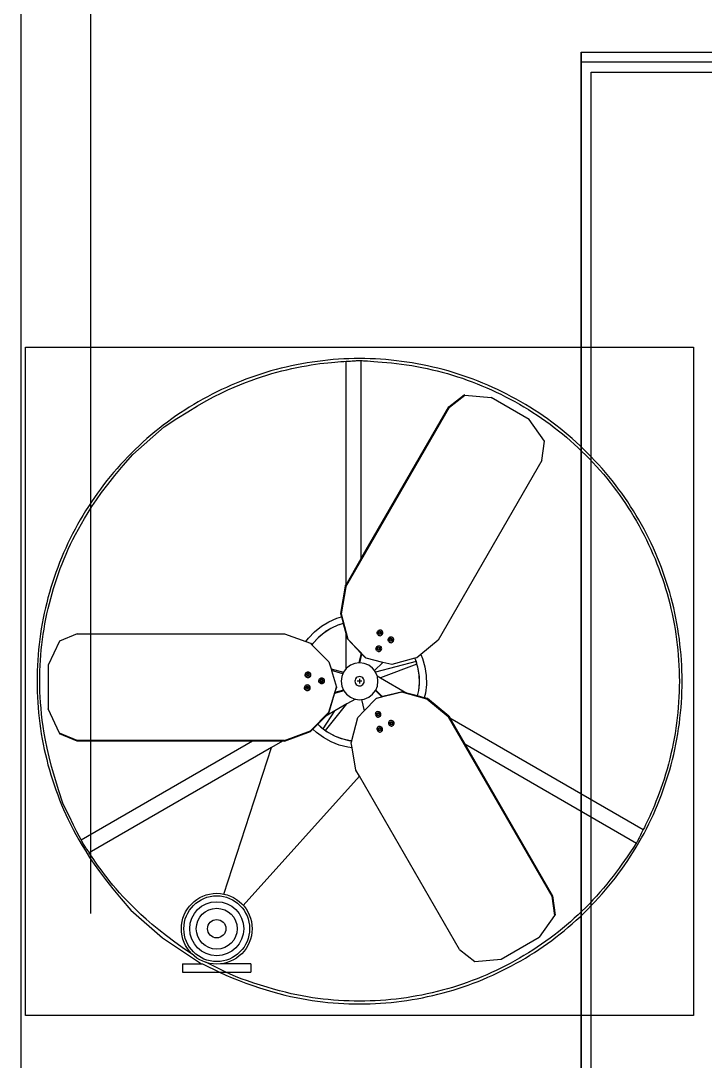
# Model space of a CAD drawing. Header units: inches. Extents: x -1841 to -80, y -100 to 1021.
# Drawn here: x -1023.92 to -1018.26, y 221.09 to 229.68 of the extents above; entities that cross this region are included whole.
import ezdxf

# ---------------------------------------------------------------- set-up
doc = ezdxf.new("R2010")
doc.units = ezdxf.units.IN
doc.header["$MEASUREMENT"] = 0
doc.layers.add('Edges', color=7, linetype='Continuous')
doc.layers.add('PDF_Geometry', color=7, linetype='Continuous', true_color=0x777777)

# ---------------------------------------------------------------- blocks, each defined once
blk = doc.blocks.new('industrial exhaust fan fr')
at = {"layer": 'Edges'}
for p, q in [((-25, 38), (25, 38)), ((-25, -12), (-25, 38)), ((25, 38), (25, -12)), ((-1, 20.224), (-1, 36.934)), ((0.125, 22.172), (0.125, 36.992)), ((6.688, 33.54), (7.833, 34.418)), ((6.734, 33.513), (7.879, 34.391)), ((7.879, 34.391), (7.833, 34.418)), ((7.879, 34.391), (9.854, 34.219)), ((-1.025, 20.075), (6.734, 33.513)), ((0.125, 22.172), (6.688, 33.54)), ((6.734, 33.513), (6.688, 33.54)), ((12.698, 32.577), (9.854, 34.219)), ((-16.971, 29.971), (-14.61, 32.04)), ((13.835, 30.953), (12.698, 32.577)), ((13.647, 29.522), (13.835, 30.953)), ((13.647, 29.522), (5.888, 16.084)), ((-1, 20.224), (0.125, 22.172)), ((-1.07, 20.102), (-1.417, 18.061)), ((-1.025, 20.075), (-1.372, 18.035)), ((-1.07, 20.102), (-1, 20.224)), ((-1.025, 20.075), (-1.07, 20.102)), ((-1.372, 18.035), (-1.417, 18.061)), ((-1.417, 18.061), (-1.352, 17.814)), ((-1.372, 18.035), (-0.869, 16.145)), ((-2.86, 17.115), (-2.299, 17.453)), ((-2.299, 17.453), (-1.698, 17.715)), ((-1.619, 17.185), (-2.152, 16.938)), ((-1.619, 17.185), (-2.061, 16.992)), ((-1.698, 17.715), (-1.352, 17.814)), ((-1.218, 17.311), (-1.619, 17.185)), ((-1.522, 17.227), (-1.619, 17.185)), ((-1.219, 17.315), (-1.522, 17.227)), ((-1.352, 17.814), (-1.219, 17.315)), ((-1.219, 17.315), (-1.218, 17.311)), ((-1.218, 17.311), (-1, 16.494)), ((-21.132, 16.557), (-22.465, 16.005)), ((-21.132, 16.557), (-5.615, 16.557)), ((-5.615, 16.557), (-4.025, 15.967)), ((-3.828, 16.234), (-3.373, 16.706)), ((-3.373, 16.706), (-2.86, 17.115)), ((-2.647, 16.623), (-3.098, 16.247)), ((-2.647, 16.623), (-3.024, 16.323)), ((-2.152, 16.938), (-2.647, 16.623)), ((-2.565, 16.689), (-2.647, 16.623)), ((-2.152, 16.938), (-2.565, 16.689)), ((-2.061, 16.992), (-2.152, 16.938)), ((-1, 13.942), (-1, 16.494)), ((-1, 16.494), (-0.914, 16.172)), ((1.317, 16.627), (1.327, 16.68)), ((1.321, 16.574), (1.317, 16.627)), ((1.337, 16.526), (1.321, 16.574)), ((1.327, 16.68), (1.349, 16.73)), ((1.364, 16.486), (1.337, 16.526)), ((1.349, 16.73), (1.382, 16.775)), ((1.373, 16.654), (1.363, 16.6)), ((1.363, 16.6), (1.366, 16.548)), ((1.364, 16.486), (1.402, 16.456)), ((1.366, 16.548), (1.383, 16.5)), ((1.395, 16.704), (1.373, 16.654)), ((1.382, 16.775), (1.423, 16.81)), ((1.383, 16.5), (1.41, 16.46)), ((1.427, 16.748), (1.395, 16.704)), ((1.402, 16.456), (1.448, 16.43)), ((1.41, 16.46), (1.448, 16.43)), ((1.423, 16.81), (1.47, 16.833)), ((1.469, 16.783), (1.427, 16.748)), ((1.448, 16.43), (1.492, 16.412)), ((1.458, 16.607), (1.463, 16.633)), ((1.46, 16.58), (1.458, 16.607)), ((1.468, 16.556), (1.46, 16.58)), ((1.463, 16.633), (1.474, 16.658)), ((1.48, 16.539), (1.468, 16.556)), ((1.516, 16.807), (1.469, 16.783)), ((1.47, 16.833), (1.52, 16.843)), ((1.474, 16.658), (1.49, 16.68)), ((1.48, 16.539), (1.501, 16.537)), ((1.482, 16.536), (1.48, 16.539)), ((1.5, 16.521), (1.482, 16.536)), ((1.49, 16.68), (1.511, 16.698)), ((1.492, 16.412), (1.541, 16.409)), ((1.523, 16.513), (1.5, 16.521)), ((1.501, 16.537), (1.526, 16.542)), ((1.511, 16.698), (1.534, 16.71)), ((1.565, 16.817), (1.516, 16.807)), ((1.52, 16.843), (1.568, 16.839)), ((1.547, 16.511), (1.523, 16.513)), ((1.526, 16.542), (1.55, 16.554)), ((1.534, 16.71), (1.559, 16.715)), ((1.541, 16.409), (1.59, 16.419)), ((1.572, 16.516), (1.547, 16.511)), ((1.55, 16.554), (1.57, 16.571)), ((1.559, 16.715), (1.581, 16.713)), ((1.614, 16.813), (1.565, 16.817)), ((1.568, 16.839), (1.613, 16.822)), ((1.57, 16.571), (1.587, 16.593)), ((1.595, 16.527), (1.572, 16.516)), ((1.593, 16.695), (1.581, 16.713)), ((1.581, 16.713), (1.584, 16.713)), ((1.584, 16.713), (1.606, 16.704)), ((1.587, 16.593), (1.598, 16.619)), ((1.59, 16.419), (1.637, 16.442)), ((1.601, 16.671), (1.593, 16.695)), ((1.616, 16.545), (1.595, 16.527)), ((1.598, 16.619), (1.602, 16.645)), ((1.602, 16.645), (1.601, 16.671)), ((1.606, 16.704), (1.625, 16.689)), ((1.613, 16.822), (1.659, 16.796)), ((1.659, 16.796), (1.614, 16.813)), ((1.632, 16.567), (1.616, 16.545)), ((1.625, 16.689), (1.638, 16.669)), ((1.643, 16.592), (1.632, 16.567)), ((1.637, 16.442), (1.679, 16.477)), ((1.638, 16.669), (1.646, 16.645)), ((1.648, 16.619), (1.643, 16.592)), ((1.646, 16.645), (1.648, 16.619)), ((1.696, 16.766), (1.659, 16.796)), ((1.679, 16.477), (1.711, 16.521)), ((1.724, 16.725), (1.696, 16.766)), ((1.711, 16.521), (1.733, 16.572)), ((1.74, 16.677), (1.724, 16.725)), ((1.733, 16.572), (1.743, 16.625)), ((1.743, 16.625), (1.74, 16.677)), ((-22.465, 16.005), (-23.303, 14.209)), ((-4.025, 15.967), (-3.828, 16.234)), ((-4.025, 15.967), (-3.674, 15.837)), ((-3.674, 15.837), (-3.561, 15.725)), ((-3.495, 15.815), (-3.561, 15.725)), ((-3.561, 15.725), (-3.559, 15.723)), ((-3.495, 15.815), (-3.559, 15.723)), ((-3.559, 15.723), (-2.29, 14.457)), ((-3.098, 16.247), (-3.495, 15.815)), ((-3.432, 15.9), (-3.495, 15.815)), ((-3.098, 16.247), (-3.432, 15.9)), ((-3.024, 16.323), (-3.098, 16.247)), ((-0.869, 16.145), (-0.914, 16.172)), ((-0.914, 16.172), (0.125, 15.079)), ((-0.869, 16.145), (0.49, 14.717)), ((1.262, 15.544), (1.294, 15.588)), ((1.294, 15.588), (1.336, 15.623)), ((1.336, 15.623), (1.383, 15.647)), ((1.381, 15.597), (1.34, 15.562)), ((1.428, 15.62), (1.381, 15.597)), ((1.383, 15.647), (1.432, 15.657)), ((1.478, 15.63), (1.428, 15.62)), ((1.432, 15.657), (1.481, 15.653)), ((1.527, 15.627), (1.478, 15.63)), ((1.481, 15.653), (1.525, 15.635)), ((1.525, 15.635), (1.571, 15.609)), ((1.571, 15.609), (1.527, 15.627)), ((1.609, 15.579), (1.571, 15.609)), ((1.636, 15.539), (1.609, 15.579)), ((2.134, 16.104), (2.144, 16.157)), ((2.138, 16.051), (2.134, 16.104)), ((2.154, 16.003), (2.138, 16.051)), ((2.144, 16.157), (2.166, 16.207)), ((2.181, 15.963), (2.154, 16.003)), ((2.166, 16.207), (2.199, 16.252)), ((2.19, 16.131), (2.18, 16.077)), ((2.18, 16.077), (2.183, 16.025)), ((2.181, 15.963), (2.219, 15.933)), ((2.183, 16.025), (2.199, 15.977)), ((2.212, 16.181), (2.19, 16.131)), ((2.199, 16.252), (2.24, 16.287)), ((2.199, 15.977), (2.227, 15.937)), ((2.244, 16.225), (2.212, 16.181)), ((2.219, 15.933), (2.264, 15.907)), ((2.227, 15.937), (2.264, 15.907)), ((2.24, 16.287), (2.287, 16.31)), ((2.286, 16.26), (2.244, 16.225)), ((2.264, 15.907), (2.309, 15.889)), ((2.275, 16.084), (2.28, 16.11)), ((2.277, 16.057), (2.275, 16.084)), ((2.285, 16.033), (2.277, 16.057)), ((2.28, 16.11), (2.291, 16.135)), ((2.297, 16.016), (2.285, 16.033)), ((2.333, 16.284), (2.286, 16.26)), ((2.287, 16.31), (2.337, 16.32)), ((2.291, 16.135), (2.307, 16.157)), ((2.297, 16.016), (2.318, 16.014)), ((2.299, 16.013), (2.297, 16.016)), ((2.317, 15.998), (2.299, 16.013)), ((2.307, 16.157), (2.328, 16.175)), ((2.309, 15.889), (2.358, 15.886)), ((2.34, 15.99), (2.317, 15.998)), ((2.318, 16.014), (2.343, 16.019)), ((2.328, 16.175), (2.351, 16.187)), ((2.382, 16.294), (2.333, 16.284)), ((2.337, 16.32), (2.385, 16.316)), ((2.364, 15.988), (2.34, 15.99)), ((2.343, 16.019), (2.367, 16.031)), ((2.351, 16.187), (2.376, 16.192)), ((2.358, 15.886), (2.407, 15.896)), ((2.389, 15.993), (2.364, 15.988)), ((2.367, 16.031), (2.387, 16.048)), ((2.376, 16.192), (2.398, 16.19)), ((2.431, 16.29), (2.382, 16.294)), ((2.385, 16.316), (2.43, 16.299)), ((2.387, 16.048), (2.404, 16.07)), ((2.412, 16.004), (2.389, 15.993)), ((2.41, 16.172), (2.398, 16.19)), ((2.398, 16.19), (2.401, 16.19)), ((2.401, 16.19), (2.423, 16.181)), ((2.404, 16.07), (2.414, 16.096)), ((2.407, 15.896), (2.454, 15.919)), ((2.418, 16.148), (2.41, 16.172)), ((2.433, 16.022), (2.412, 16.004)), ((2.414, 16.096), (2.419, 16.122)), ((2.419, 16.122), (2.418, 16.148)), ((2.423, 16.181), (2.442, 16.166)), ((2.43, 16.299), (2.476, 16.273)), ((2.476, 16.273), (2.431, 16.29)), ((2.449, 16.044), (2.433, 16.022)), ((2.442, 16.166), (2.455, 16.146)), ((2.46, 16.069), (2.449, 16.044)), ((2.454, 15.919), (2.496, 15.954)), ((2.455, 16.146), (2.463, 16.122)), ((2.465, 16.096), (2.46, 16.069)), ((2.463, 16.122), (2.465, 16.096)), ((2.513, 16.243), (2.476, 16.273)), ((2.496, 15.954), (2.528, 15.998)), ((2.541, 16.202), (2.513, 16.243)), ((2.528, 15.998), (2.55, 16.049)), ((2.557, 16.154), (2.541, 16.202)), ((2.55, 16.049), (2.56, 16.102)), ((2.56, 16.102), (2.557, 16.154)), ((5.888, 16.084), (4.582, 15.002)), ((-0.036, 14.374), (0.125, 15.009)), ((0.017, 14.376), (0.18, 15.021)), ((0.125, 15.009), (0.125, 15.079)), ((0.125, 15.079), (0.139, 15.065)), ((0.125, 15.009), (0.139, 15.065)), ((0.139, 15.065), (0.18, 15.021)), ((0.445, 14.743), (0.18, 15.021)), ((1.23, 15.44), (1.24, 15.494)), ((1.233, 15.388), (1.23, 15.44)), ((1.249, 15.34), (1.233, 15.388)), ((1.24, 15.494), (1.262, 15.544)), ((1.277, 15.3), (1.249, 15.34)), ((1.285, 15.467), (1.276, 15.414)), ((1.276, 15.414), (1.279, 15.362)), ((1.277, 15.3), (1.314, 15.27)), ((1.279, 15.362), (1.295, 15.314)), ((1.307, 15.518), (1.285, 15.467)), ((1.295, 15.314), (1.323, 15.273)), ((1.34, 15.562), (1.307, 15.518)), ((1.314, 15.27), (1.36, 15.243)), ((1.323, 15.273), (1.36, 15.243)), ((1.36, 15.243), (1.405, 15.226)), ((1.371, 15.42), (1.375, 15.447)), ((1.372, 15.394), (1.371, 15.42)), ((1.38, 15.37), (1.372, 15.394)), ((1.375, 15.447), (1.386, 15.472)), ((1.392, 15.352), (1.38, 15.37)), ((1.386, 15.472), (1.403, 15.494)), ((1.392, 15.352), (1.414, 15.351)), ((1.394, 15.35), (1.392, 15.352)), ((1.413, 15.335), (1.394, 15.35)), ((1.403, 15.494), (1.423, 15.512)), ((1.405, 15.226), (1.453, 15.222)), ((1.435, 15.326), (1.413, 15.335)), ((1.414, 15.351), (1.439, 15.356)), ((1.423, 15.512), (1.447, 15.523)), ((1.459, 15.324), (1.435, 15.326)), ((1.439, 15.356), (1.462, 15.367)), ((1.447, 15.523), (1.472, 15.528)), ((1.453, 15.222), (1.503, 15.232)), ((1.484, 15.329), (1.459, 15.324)), ((1.462, 15.367), (1.483, 15.385)), ((1.472, 15.528), (1.493, 15.527)), ((1.483, 15.385), (1.499, 15.407)), ((1.508, 15.341), (1.484, 15.329)), ((1.505, 15.509), (1.493, 15.527)), ((1.493, 15.527), (1.496, 15.526)), ((1.496, 15.526), (1.518, 15.518)), ((1.499, 15.407), (1.51, 15.432)), ((1.503, 15.232), (1.55, 15.256)), ((1.513, 15.485), (1.505, 15.509)), ((1.528, 15.358), (1.508, 15.341)), ((1.51, 15.432), (1.515, 15.459)), ((1.515, 15.459), (1.513, 15.485)), ((1.518, 15.518), (1.537, 15.503)), ((1.545, 15.381), (1.528, 15.358)), ((1.537, 15.503), (1.551, 15.483)), ((1.556, 15.406), (1.545, 15.381)), ((1.55, 15.256), (1.591, 15.291)), ((1.551, 15.483), (1.559, 15.459)), ((1.561, 15.432), (1.556, 15.406)), ((1.559, 15.459), (1.561, 15.432)), ((1.591, 15.291), (1.624, 15.335)), ((1.624, 15.335), (1.646, 15.385)), ((1.652, 15.491), (1.636, 15.539)), ((1.646, 15.385), (1.656, 15.439)), ((1.656, 15.439), (1.652, 15.491)), ((4.582, 15.002), (4.294, 14.763)), ((4.582, 15.002), (4.715, 14.698)), ((-23.303, 14.209), (-23.303, 10.924)), ((-2.29, 14.457), (-2.131, 13.921)), ((-0.689, 14.194), (-0.975, 13.975)), ((-0.357, 14.331), (-0.689, 14.194)), ((-0.036, 14.374), (-0.357, 14.331)), ((0, 14.378), (-0.036, 14.374)), ((0.017, 14.376), (0, 14.378)), ((0.357, 14.331), (0.017, 14.376)), ((0.689, 14.194), (0.357, 14.331)), ((0.49, 14.717), (0.445, 14.743)), ((1.75, 14.413), (0.49, 14.717)), ((0.975, 13.975), (0.689, 14.194)), ((1.106, 13.803), (1.75, 14.413)), ((4.227, 14.485), (1.201, 13.671)), ((4.291, 14.283), (1.577, 13.244)), ((2.407, 14.254), (1.75, 14.413)), ((4.138, 14.721), (2.407, 14.254)), ((4.14, 14.722), (4.138, 14.721)), ((4.185, 14.619), (4.138, 14.721)), ((4.294, 14.763), (4.14, 14.722)), ((4.185, 14.619), (4.14, 14.722)), ((4.227, 14.522), (4.185, 14.619)), ((4.227, 14.485), (4.185, 14.619)), ((4.276, 14.353), (4.227, 14.522)), ((4.23, 14.486), (4.227, 14.485)), ((4.291, 14.283), (4.227, 14.485)), ((4.276, 14.353), (4.23, 14.486)), ((4.296, 14.285), (4.276, 14.353)), ((4.296, 14.285), (4.291, 14.283)), ((4.361, 14.059), (4.291, 14.283)), ((4.361, 14.059), (4.296, 14.285)), ((4.461, 13.481), (4.361, 14.059)), ((4.39, 13.958), (4.361, 14.059)), ((4.715, 14.698), (4.896, 14.068)), ((4.896, 14.068), (4.993, 13.42)), ((-4.065, 13.555), (-4.072, 13.508)), ((-4.072, 13.508), (-4.065, 13.46)), ((-4.072, 13.455), (-4.072, 13.508)), ((-4.065, 13.408), (-4.072, 13.455)), ((-4.044, 13.599), (-4.065, 13.555)), ((-4.065, 13.46), (-4.044, 13.416)), ((-4.044, 13.363), (-4.065, 13.408)), ((-4.01, 13.637), (-4.044, 13.599)), ((-4.044, 13.416), (-4.01, 13.378)), ((-4.01, 13.326), (-4.044, 13.363)), ((-3.966, 13.666), (-4.01, 13.637)), ((-4.01, 13.378), (-3.966, 13.349)), ((-4.01, 13.326), (-3.966, 13.297)), ((-3.915, 13.684), (-3.966, 13.666)), ((-3.966, 13.508), (-3.963, 13.531)), ((-3.963, 13.484), (-3.966, 13.508)), ((-3.966, 13.349), (-3.915, 13.331)), ((-3.966, 13.297), (-3.915, 13.278)), ((-3.963, 13.531), (-3.952, 13.553)), ((-3.961, 13.481), (-3.963, 13.484)), ((-3.961, 13.481), (-3.952, 13.501)), ((-3.952, 13.462), (-3.961, 13.481)), ((-3.952, 13.553), (-3.935, 13.572)), ((-3.952, 13.501), (-3.935, 13.52)), ((-3.935, 13.443), (-3.952, 13.462)), ((-3.935, 13.572), (-3.914, 13.587)), ((-3.935, 13.52), (-3.914, 13.534)), ((-3.914, 13.429), (-3.935, 13.443)), ((-3.861, 13.691), (-3.915, 13.684)), ((-3.915, 13.331), (-3.861, 13.325)), ((-3.915, 13.278), (-3.861, 13.272)), ((-3.914, 13.587), (-3.888, 13.596)), ((-3.914, 13.534), (-3.888, 13.543)), ((-3.888, 13.419), (-3.914, 13.429)), ((-3.888, 13.596), (-3.861, 13.599)), ((-3.888, 13.543), (-3.861, 13.546)), ((-3.861, 13.416), (-3.888, 13.419)), ((-3.806, 13.684), (-3.861, 13.691)), ((-3.861, 13.599), (-3.833, 13.596)), ((-3.861, 13.546), (-3.833, 13.543)), ((-3.833, 13.419), (-3.861, 13.416)), ((-3.861, 13.325), (-3.806, 13.331)), ((-3.861, 13.272), (-3.806, 13.278)), ((-3.833, 13.596), (-3.808, 13.587)), ((-3.833, 13.543), (-3.808, 13.534)), ((-3.808, 13.429), (-3.833, 13.419)), ((-3.808, 13.587), (-3.786, 13.572)), ((-3.808, 13.534), (-3.786, 13.52)), ((-3.786, 13.443), (-3.808, 13.429)), ((-3.755, 13.666), (-3.806, 13.684)), ((-3.806, 13.331), (-3.755, 13.349)), ((-3.806, 13.278), (-3.755, 13.297)), ((-3.786, 13.572), (-3.769, 13.553)), ((-3.769, 13.501), (-3.786, 13.52)), ((-3.769, 13.462), (-3.786, 13.443)), ((-3.769, 13.553), (-3.759, 13.531)), ((-3.76, 13.481), (-3.769, 13.501)), ((-3.76, 13.481), (-3.769, 13.462)), ((-3.759, 13.484), (-3.76, 13.481)), ((-3.759, 13.531), (-3.755, 13.508)), ((-3.755, 13.508), (-3.759, 13.484)), ((-3.711, 13.637), (-3.755, 13.666)), ((-3.755, 13.349), (-3.711, 13.378)), ((-3.755, 13.297), (-3.711, 13.326)), ((-3.678, 13.599), (-3.711, 13.637)), ((-3.711, 13.378), (-3.678, 13.416)), ((-3.711, 13.326), (-3.678, 13.363)), ((-3.657, 13.555), (-3.678, 13.599)), ((-3.678, 13.416), (-3.657, 13.46)), ((-3.678, 13.363), (-3.657, 13.408)), ((-3.65, 13.508), (-3.657, 13.555)), ((-3.657, 13.46), (-3.65, 13.508)), ((-3.657, 13.408), (-3.65, 13.455)), ((-3.65, 13.455), (-3.65, 13.508)), ((-2.889, 13.233), (-2.94, 13.214)), ((-2.834, 13.239), (-2.889, 13.233)), ((-2.779, 13.233), (-2.834, 13.239)), ((-2.728, 13.214), (-2.779, 13.233)), ((-2.131, 13.921), (-1.201, 13.671)), ((-2.131, 13.921), (-2.099, 13.809)), ((-1.249, 13.556), (-2.099, 13.809)), ((-2.099, 13.809), (-1.732, 12.566)), ((-1.331, 13.357), (-1.378, 13)), ((-1.249, 13.556), (-1.331, 13.357)), ((-1.201, 13.671), (-1.249, 13.556)), ((-1.194, 13.689), (-1.201, 13.671)), ((-1, 13.942), (-1.194, 13.689)), ((-0.975, 13.975), (-1, 13.942)), ((-0.244, 13.244), (-0.298, 13.172)), ((-0.172, 13.298), (-0.244, 13.244)), ((-0.089, 13.333), (-0.172, 13.298)), ((0, 13.345), (-0.089, 13.333)), ((0.089, 13.333), (0, 13.345)), ((0.172, 13.298), (0.089, 13.333)), ((0.244, 13.244), (0.172, 13.298)), ((0.298, 13.172), (0.244, 13.244)), ((1.106, 13.803), (0.975, 13.975)), ((1.194, 13.689), (1.106, 13.803)), ((1.201, 13.671), (1.194, 13.689)), ((1.315, 13.395), (1.201, 13.671)), ((1.315, 13.395), (1.577, 13.244)), ((1.331, 13.357), (1.315, 13.395)), ((1.378, 13), (1.331, 13.357)), ((1.577, 13.244), (3.526, 12.119)), ((4.461, 13.481), (4.39, 13.958)), ((4.486, 12.894), (4.461, 13.481)), ((4.477, 13.376), (4.461, 13.481)), ((4.486, 12.894), (4.477, 13.376)), ((4.993, 13.42), (5.005, 12.764)), ((-4.109, 12.586), (-4.116, 12.539)), ((-4.116, 12.539), (-4.109, 12.491)), ((-4.116, 12.486), (-4.116, 12.539)), ((-4.109, 12.439), (-4.116, 12.486)), ((-4.088, 12.63), (-4.109, 12.586)), ((-4.109, 12.491), (-4.088, 12.447)), ((-4.055, 12.668), (-4.088, 12.63)), ((-4.011, 12.697), (-4.055, 12.668)), ((-3.96, 12.715), (-4.011, 12.697)), ((-4.011, 12.539), (-4.007, 12.562)), ((-4.007, 12.515), (-4.011, 12.539)), ((-4.007, 12.562), (-3.997, 12.584)), ((-4.006, 12.512), (-4.007, 12.515)), ((-4.006, 12.512), (-3.997, 12.532)), ((-3.997, 12.493), (-4.006, 12.512)), ((-3.997, 12.584), (-3.98, 12.603)), ((-3.997, 12.532), (-3.98, 12.551)), ((-3.98, 12.474), (-3.997, 12.493)), ((-3.98, 12.603), (-3.958, 12.618)), ((-3.98, 12.551), (-3.958, 12.565)), ((-3.958, 12.46), (-3.98, 12.474)), ((-3.905, 12.722), (-3.96, 12.715)), ((-3.958, 12.618), (-3.933, 12.627)), ((-3.958, 12.565), (-3.933, 12.574)), ((-3.933, 12.45), (-3.958, 12.46)), ((-3.933, 12.627), (-3.905, 12.63)), ((-3.933, 12.574), (-3.905, 12.577)), ((-3.851, 12.715), (-3.905, 12.722)), ((-3.905, 12.63), (-3.878, 12.627)), ((-3.905, 12.577), (-3.878, 12.574)), ((-3.878, 12.627), (-3.852, 12.618)), ((-3.878, 12.574), (-3.852, 12.565)), ((-3.852, 12.46), (-3.878, 12.45)), ((-3.852, 12.618), (-3.831, 12.603)), ((-3.852, 12.565), (-3.831, 12.551)), ((-3.831, 12.474), (-3.852, 12.46)), ((-3.8, 12.697), (-3.851, 12.715)), ((-3.831, 12.603), (-3.814, 12.584)), ((-3.814, 12.532), (-3.831, 12.551)), ((-3.814, 12.493), (-3.831, 12.474)), ((-3.814, 12.584), (-3.803, 12.562)), ((-3.805, 12.512), (-3.814, 12.532)), ((-3.805, 12.512), (-3.814, 12.493)), ((-3.803, 12.515), (-3.805, 12.512)), ((-3.803, 12.562), (-3.8, 12.539)), ((-3.8, 12.539), (-3.803, 12.515)), ((-3.756, 12.668), (-3.8, 12.697)), ((-3.722, 12.63), (-3.756, 12.668)), ((-3.701, 12.586), (-3.722, 12.63)), ((-3.722, 12.447), (-3.701, 12.491)), ((-3.694, 12.539), (-3.701, 12.586)), ((-3.701, 12.491), (-3.694, 12.539)), ((-3.701, 12.439), (-3.694, 12.486)), ((-3.694, 12.486), (-3.694, 12.539)), ((-3.038, 13.103), (-3.045, 13.056)), ((-3.045, 13.056), (-3.038, 13.009)), ((-3.045, 13.003), (-3.045, 13.056)), ((-3.038, 12.956), (-3.045, 13.003)), ((-3.017, 13.148), (-3.038, 13.103)), ((-3.038, 13.009), (-3.017, 12.965)), ((-3.017, 12.912), (-3.038, 12.956)), ((-2.983, 13.185), (-3.017, 13.148)), ((-3.017, 12.965), (-2.983, 12.927)), ((-2.983, 12.874), (-3.017, 12.912)), ((-2.94, 13.214), (-2.983, 13.185)), ((-2.983, 12.927), (-2.94, 12.898)), ((-2.983, 12.874), (-2.94, 12.845)), ((-2.94, 13.056), (-2.936, 13.08)), ((-2.936, 13.032), (-2.94, 13.056)), ((-2.94, 12.898), (-2.889, 12.88)), ((-2.94, 12.845), (-2.889, 12.827)), ((-2.936, 13.08), (-2.925, 13.102)), ((-2.935, 13.03), (-2.936, 13.032)), ((-2.935, 13.03), (-2.925, 13.049)), ((-2.925, 13.01), (-2.935, 13.03)), ((-2.925, 13.102), (-2.909, 13.121)), ((-2.925, 13.049), (-2.909, 13.068)), ((-2.909, 12.991), (-2.925, 13.01)), ((-2.909, 13.121), (-2.887, 13.135)), ((-2.909, 13.068), (-2.887, 13.083)), ((-2.887, 12.977), (-2.909, 12.991)), ((-2.889, 12.88), (-2.834, 12.873)), ((-2.889, 12.827), (-2.834, 12.821)), ((-2.887, 13.135), (-2.861, 13.144)), ((-2.887, 13.083), (-2.861, 13.092)), ((-2.861, 12.968), (-2.887, 12.977)), ((-2.861, 13.144), (-2.834, 13.148)), ((-2.861, 13.092), (-2.834, 13.095)), ((-2.834, 12.965), (-2.861, 12.968)), ((-2.834, 13.148), (-2.807, 13.144)), ((-2.834, 13.095), (-2.807, 13.092)), ((-2.807, 12.968), (-2.834, 12.965)), ((-2.834, 12.873), (-2.779, 12.88)), ((-2.834, 12.821), (-2.779, 12.827)), ((-2.807, 13.144), (-2.781, 13.135)), ((-2.807, 13.092), (-2.781, 13.083)), ((-2.781, 12.977), (-2.807, 12.968)), ((-2.781, 13.135), (-2.759, 13.121)), ((-2.781, 13.083), (-2.759, 13.068)), ((-2.759, 12.991), (-2.781, 12.977)), ((-2.779, 12.88), (-2.728, 12.898)), ((-2.779, 12.827), (-2.728, 12.845)), ((-2.759, 13.121), (-2.743, 13.102)), ((-2.743, 13.049), (-2.759, 13.068)), ((-2.743, 13.01), (-2.759, 12.991)), ((-2.743, 13.102), (-2.732, 13.08)), ((-2.733, 13.03), (-2.743, 13.049)), ((-2.733, 13.03), (-2.743, 13.01)), ((-2.732, 13.032), (-2.733, 13.03)), ((-2.732, 13.08), (-2.728, 13.056)), ((-2.728, 13.056), (-2.732, 13.032)), ((-2.685, 13.185), (-2.728, 13.214)), ((-2.728, 12.898), (-2.685, 12.927)), ((-2.728, 12.845), (-2.685, 12.874)), ((-2.651, 13.148), (-2.685, 13.185)), ((-2.685, 12.927), (-2.651, 12.965)), ((-2.685, 12.874), (-2.651, 12.912)), ((-2.63, 13.103), (-2.651, 13.148)), ((-2.651, 12.965), (-2.63, 13.009)), ((-2.651, 12.912), (-2.63, 12.956)), ((-2.623, 13.056), (-2.63, 13.103)), ((-2.63, 13.009), (-2.623, 13.056)), ((-2.63, 12.956), (-2.623, 13.003)), ((-2.623, 13.003), (-2.623, 13.056)), ((-2.29, 10.675), (-1.732, 12.566)), ((-1.841, 12.146), (-1.732, 12.513)), ((-1.732, 12.566), (-1.732, 12.513)), ((-1.378, 13), (-1.331, 12.643)), ((-1.331, 12.643), (-1.2, 12.327)), ((-0.333, 13.089), (-0.345, 13)), ((-0.345, 13), (-0.333, 12.911)), ((-0.298, 13.172), (-0.333, 13.089)), ((-0.333, 12.911), (-0.298, 12.828)), ((-0.298, 12.828), (-0.244, 12.756)), ((-0.244, 12.756), (-0.172, 12.702)), ((0, 13), (-0.172, 13)), ((-0.172, 12.702), (-0.089, 12.667)), ((-0.089, 12.667), (0, 12.655)), ((0, 13.172), (0, 13)), ((0, 13), (0, 12.828)), ((0.172, 13), (0, 13)), ((0, 12.655), (0.089, 12.667)), ((0.089, 12.667), (0.172, 12.702)), ((0.172, 12.702), (0.244, 12.756)), ((0.244, 12.756), (0.298, 12.828)), ((0.333, 13.089), (0.298, 13.172)), ((0.298, 12.828), (0.333, 12.911)), ((0.345, 13), (0.333, 13.089)), ((0.333, 12.911), (0.345, 13)), ((1.208, 12.344), (1.331, 12.643)), ((1.331, 12.643), (1.378, 13)), ((4.434, 12.31), (4.486, 12.894)), ((4.434, 12.31), (4.488, 12.789)), ((4.488, 12.789), (4.486, 12.894)), ((5.005, 12.764), (4.932, 12.113)), ((-4.088, 12.394), (-4.109, 12.439)), ((-4.088, 12.447), (-4.055, 12.409)), ((-4.055, 12.357), (-4.088, 12.394)), ((-4.055, 12.409), (-4.011, 12.38)), ((-4.055, 12.357), (-4.011, 12.328)), ((-4.011, 12.38), (-3.96, 12.362)), ((-4.011, 12.328), (-3.96, 12.309)), ((-3.96, 12.362), (-3.905, 12.356)), ((-3.96, 12.309), (-3.905, 12.303)), ((-3.905, 12.447), (-3.933, 12.45)), ((-3.878, 12.45), (-3.905, 12.447)), ((-3.905, 12.356), (-3.851, 12.362)), ((-3.905, 12.303), (-3.851, 12.309)), ((-3.851, 12.362), (-3.8, 12.38)), ((-3.851, 12.309), (-3.8, 12.328)), ((-3.8, 12.38), (-3.756, 12.409)), ((-3.8, 12.328), (-3.756, 12.357)), ((-3.756, 12.409), (-3.722, 12.447)), ((-3.756, 12.357), (-3.722, 12.394)), ((-3.722, 12.394), (-3.701, 12.439)), ((-2.29, 10.622), (-1.863, 12.069)), ((-1.803, 12.104), (-1.863, 12.069)), ((-1.863, 12.069), (-1.858, 12.088)), ((-1.858, 12.088), (-1.841, 12.146)), ((-1.803, 12.104), (-1.858, 12.088)), ((-1.2, 12.327), (-1.841, 12.146)), ((-1.172, 12.282), (-1.803, 12.104)), ((-1.2, 12.327), (-1.194, 12.311)), ((-1.194, 12.311), (-1.172, 12.282)), ((-1.172, 12.282), (-0.975, 12.025)), ((-0.975, 12.025), (-0.689, 11.806)), ((-0.689, 11.806), (-0.357, 11.669)), ((0.349, 10.778), (1.242, 11.717)), ((0.357, 11.669), (0.689, 11.806)), ((0.689, 11.806), (0.975, 12.025)), ((0.975, 12.025), (1.183, 12.297)), ((1.183, 12.297), (1.194, 12.311)), ((1.183, 12.297), (1.66, 11.833)), ((1.194, 12.311), (1.208, 12.344)), ((1.208, 12.344), (1.678, 11.887)), ((3.158, 12.18), (1.242, 11.717)), ((1.242, 11.717), (1.287, 11.743)), ((1.287, 11.743), (1.66, 11.833)), ((1.719, 11.847), (1.66, 11.833)), ((1.678, 11.887), (1.738, 11.852)), ((1.678, 11.887), (1.719, 11.847)), ((1.738, 11.852), (1.719, 11.847)), ((3.204, 12.206), (1.738, 11.852)), ((3.158, 12.18), (3.204, 12.206)), ((5.046, 11.67), (3.158, 12.18)), ((3.526, 12.119), (3.204, 12.206)), ((4.342, 11.899), (3.526, 12.119)), ((4.342, 11.899), (4.434, 12.31)), ((4.346, 11.898), (4.342, 11.899)), ((4.346, 11.898), (4.422, 12.205)), ((4.845, 11.763), (4.346, 11.898)), ((4.422, 12.205), (4.434, 12.31)), ((4.932, 12.113), (4.845, 11.763)), ((5.092, 11.697), (4.845, 11.763)), ((5.046, 11.67), (5.092, 11.697)), ((6.685, 10.376), (5.092, 11.697)), ((-22.465, 9.128), (-23.303, 10.924)), ((-2.546, 9.316), (-0.941, 11.302)), ((-0.941, 11.302), (-1.845, 10.78)), ((-0.315, 11.663), (-0.941, 11.302)), ((-0.357, 11.669), (-0.315, 11.663)), ((-0.315, 11.663), (0, 11.622)), ((0, 11.622), (0.143, 11.64)), ((0.143, 11.64), (0.357, 11.669)), ((0.143, 11.64), (0.349, 10.778)), ((6.64, 10.35), (5.046, 11.67)), ((-3.674, 9.295), (-2.29, 10.675)), ((-3.125, 9.79), (-2.526, 10.387)), ((-2.719, 9.438), (-1.845, 10.78)), ((-1.845, 10.78), (-2.526, 10.387)), ((-2.526, 10.387), (-2.29, 10.622)), ((-2.29, 10.675), (-2.29, 10.622)), ((-0.578, 8.556), (-0.117, 10.289)), ((-0.117, 10.289), (0.349, 10.778)), ((1.182, 10.582), (1.178, 10.53)), ((1.178, 10.53), (1.188, 10.477)), ((1.198, 10.63), (1.182, 10.582)), ((1.188, 10.477), (1.21, 10.426)), ((1.225, 10.671), (1.198, 10.63)), ((1.21, 10.426), (1.243, 10.382)), ((1.263, 10.7), (1.225, 10.671)), ((1.243, 10.382), (1.284, 10.347)), ((1.309, 10.727), (1.263, 10.7)), ((1.307, 10.718), (1.263, 10.7)), ((1.273, 10.524), (1.275, 10.55)), ((1.278, 10.497), (1.273, 10.524)), ((1.275, 10.55), (1.283, 10.574)), ((1.289, 10.472), (1.278, 10.497)), ((1.283, 10.574), (1.297, 10.594)), ((1.284, 10.347), (1.331, 10.324)), ((1.306, 10.45), (1.289, 10.472)), ((1.297, 10.594), (1.316, 10.609)), ((1.326, 10.432), (1.306, 10.45)), ((1.356, 10.722), (1.307, 10.718)), ((1.309, 10.727), (1.353, 10.744)), ((1.316, 10.609), (1.338, 10.618)), ((1.319, 10.55), (1.321, 10.576)), ((1.324, 10.524), (1.319, 10.55)), ((1.321, 10.576), (1.329, 10.6)), ((1.335, 10.498), (1.324, 10.524)), ((1.35, 10.421), (1.326, 10.432)), ((1.329, 10.6), (1.341, 10.618)), ((1.331, 10.324), (1.381, 10.314)), ((1.351, 10.476), (1.335, 10.498)), ((1.338, 10.618), (1.341, 10.618)), ((1.341, 10.618), (1.362, 10.62)), ((1.375, 10.416), (1.35, 10.421)), ((1.351, 10.476), (1.372, 10.459)), ((1.353, 10.744), (1.402, 10.748)), ((1.406, 10.712), (1.356, 10.722)), ((1.362, 10.62), (1.387, 10.615)), ((1.372, 10.459), (1.395, 10.447)), ((1.399, 10.417), (1.375, 10.416)), ((1.381, 10.314), (1.429, 10.317)), ((1.387, 10.615), (1.411, 10.603)), ((1.395, 10.447), (1.42, 10.442)), ((1.421, 10.426), (1.399, 10.417)), ((1.402, 10.748), (1.451, 10.738)), ((1.453, 10.688), (1.406, 10.712)), ((1.411, 10.603), (1.431, 10.585)), ((1.42, 10.442), (1.442, 10.444)), ((1.44, 10.441), (1.421, 10.426)), ((1.429, 10.317), (1.474, 10.335)), ((1.431, 10.585), (1.448, 10.563)), ((1.442, 10.444), (1.44, 10.441)), ((1.454, 10.461), (1.442, 10.444)), ((1.448, 10.563), (1.459, 10.538)), ((1.451, 10.738), (1.498, 10.715)), ((1.494, 10.653), (1.453, 10.688)), ((1.462, 10.485), (1.454, 10.461)), ((1.459, 10.538), (1.463, 10.511)), ((1.463, 10.511), (1.462, 10.485)), ((1.474, 10.335), (1.511, 10.365)), ((1.52, 10.361), (1.474, 10.335)), ((1.527, 10.609), (1.494, 10.653)), ((1.498, 10.715), (1.54, 10.68)), ((1.511, 10.365), (1.539, 10.405)), ((1.52, 10.361), (1.557, 10.391)), ((1.549, 10.559), (1.527, 10.609)), ((1.539, 10.405), (1.555, 10.453)), ((1.572, 10.635), (1.54, 10.68)), ((1.558, 10.505), (1.549, 10.559)), ((1.555, 10.453), (1.558, 10.505)), ((1.557, 10.391), (1.585, 10.431)), ((1.594, 10.585), (1.572, 10.635)), ((1.585, 10.431), (1.601, 10.479)), ((1.604, 10.532), (1.594, 10.585)), ((1.601, 10.479), (1.604, 10.532)), ((6.64, 10.35), (6.685, 10.376)), ((6.64, 10.35), (14.398, -3.088)), ((6.685, 10.376), (6.756, 10.254)), ((6.756, 10.254), (21.228, 1.899)), ((6.756, 10.254), (7.881, 8.306)), ((-3.674, 9.242), (-3.493, 9.422)), ((-3.493, 9.422), (-3.127, 9.787)), ((-3.234, 9.172), (-3.493, 9.422)), ((-3.127, 9.787), (-3.125, 9.79)), ((-3.127, 9.787), (-2.9, 9.568)), ((-3.125, 9.79), (-2.815, 9.505)), ((-2.9, 9.568), (-2.815, 9.505)), ((-2.815, 9.505), (-2.719, 9.438)), ((-2.815, 9.505), (-2.72, 9.436)), ((-2.72, 9.436), (-2.719, 9.438)), ((-2.72, 9.436), (-2.616, 9.359)), ((-2.719, 9.438), (-2.546, 9.316)), ((-2.616, 9.359), (-2.549, 9.312)), ((-2.616, 9.359), (-2.427, 9.219)), ((1.304, 9.467), (1.301, 9.415)), ((1.301, 9.415), (1.31, 9.362)), ((1.32, 9.515), (1.304, 9.467)), ((1.31, 9.362), (1.332, 9.311)), ((1.348, 9.556), (1.32, 9.515)), ((1.385, 9.585), (1.348, 9.556)), ((1.431, 9.612), (1.385, 9.585)), ((1.43, 9.603), (1.385, 9.585)), ((1.396, 9.409), (1.397, 9.435)), ((1.401, 9.382), (1.396, 9.409)), ((1.397, 9.435), (1.405, 9.459)), ((1.412, 9.357), (1.401, 9.382)), ((1.405, 9.459), (1.419, 9.479)), ((1.428, 9.335), (1.412, 9.357)), ((1.419, 9.479), (1.438, 9.494)), ((1.478, 9.607), (1.43, 9.603)), ((1.431, 9.612), (1.475, 9.629)), ((1.438, 9.494), (1.46, 9.503)), ((1.441, 9.435), (1.443, 9.461)), ((1.446, 9.409), (1.441, 9.435)), ((1.443, 9.461), (1.451, 9.485)), ((1.457, 9.383), (1.446, 9.409)), ((1.451, 9.485), (1.463, 9.503)), ((1.474, 9.361), (1.457, 9.383)), ((1.46, 9.503), (1.463, 9.503)), ((1.463, 9.503), (1.485, 9.505)), ((1.474, 9.361), (1.494, 9.344)), ((1.475, 9.629), (1.524, 9.633)), ((1.528, 9.597), (1.478, 9.607)), ((1.485, 9.505), (1.509, 9.5)), ((1.494, 9.344), (1.518, 9.332)), ((1.509, 9.5), (1.533, 9.488)), ((1.524, 9.633), (1.574, 9.623)), ((1.575, 9.573), (1.528, 9.597)), ((1.533, 9.488), (1.554, 9.47)), ((1.554, 9.47), (1.57, 9.448)), ((1.576, 9.346), (1.564, 9.329)), ((1.57, 9.448), (1.581, 9.423)), ((1.574, 9.623), (1.621, 9.6)), ((1.616, 9.538), (1.575, 9.573)), ((1.584, 9.37), (1.576, 9.346)), ((1.581, 9.423), (1.586, 9.397)), ((1.586, 9.397), (1.584, 9.37)), ((1.649, 9.494), (1.616, 9.538)), ((1.621, 9.6), (1.662, 9.565)), ((1.671, 9.444), (1.649, 9.494)), ((1.695, 9.52), (1.662, 9.565)), ((1.681, 9.39), (1.671, 9.444)), ((1.677, 9.338), (1.681, 9.39)), ((1.717, 9.47), (1.695, 9.52)), ((1.707, 9.316), (1.723, 9.364)), ((1.726, 9.417), (1.717, 9.47)), ((1.723, 9.364), (1.726, 9.417)), ((2.165, 9.913), (2.162, 9.861)), ((2.162, 9.861), (2.172, 9.808)), ((2.182, 9.961), (2.165, 9.913)), ((2.172, 9.808), (2.194, 9.757)), ((2.209, 10.002), (2.182, 9.961)), ((2.194, 9.757), (2.226, 9.713)), ((2.247, 10.031), (2.209, 10.002)), ((2.226, 9.713), (2.268, 9.678)), ((2.292, 10.058), (2.247, 10.031)), ((2.291, 10.049), (2.247, 10.031)), ((2.257, 9.855), (2.259, 9.881)), ((2.262, 9.828), (2.257, 9.855)), ((2.259, 9.881), (2.267, 9.905)), ((2.273, 9.803), (2.262, 9.828)), ((2.267, 9.905), (2.281, 9.925)), ((2.268, 9.678), (2.315, 9.655)), ((2.289, 9.781), (2.273, 9.803)), ((2.281, 9.925), (2.299, 9.94)), ((2.31, 9.763), (2.289, 9.781)), ((2.34, 10.053), (2.291, 10.049)), ((2.292, 10.058), (2.337, 10.075)), ((2.299, 9.94), (2.322, 9.949)), ((2.303, 9.881), (2.305, 9.907)), ((2.308, 9.855), (2.303, 9.881)), ((2.305, 9.907), (2.313, 9.931)), ((2.319, 9.829), (2.308, 9.855)), ((2.333, 9.752), (2.31, 9.763)), ((2.313, 9.931), (2.325, 9.949)), ((2.315, 9.655), (2.364, 9.645)), ((2.335, 9.807), (2.319, 9.829)), ((2.322, 9.949), (2.325, 9.949)), ((2.325, 9.949), (2.346, 9.951)), ((2.358, 9.747), (2.333, 9.752)), ((2.335, 9.807), (2.356, 9.79)), ((2.337, 10.075), (2.386, 10.079)), ((2.389, 10.043), (2.34, 10.053)), ((2.346, 9.951), (2.371, 9.946)), ((2.356, 9.79), (2.379, 9.778)), ((2.383, 9.749), (2.358, 9.747)), ((2.364, 9.645), (2.413, 9.648)), ((2.371, 9.946), (2.394, 9.934)), ((2.379, 9.778), (2.404, 9.773)), ((2.405, 9.757), (2.383, 9.749)), ((2.386, 10.079), (2.435, 10.069)), ((2.436, 10.019), (2.389, 10.043)), ((2.394, 9.934), (2.415, 9.916)), ((2.404, 9.773), (2.425, 9.775)), ((2.424, 9.772), (2.405, 9.757)), ((2.413, 9.648), (2.458, 9.666)), ((2.415, 9.916), (2.431, 9.894)), ((2.425, 9.775), (2.424, 9.772)), ((2.437, 9.792), (2.425, 9.775)), ((2.431, 9.894), (2.442, 9.869)), ((2.435, 10.069), (2.482, 10.046)), ((2.478, 9.984), (2.436, 10.019)), ((2.445, 9.816), (2.437, 9.792)), ((2.442, 9.869), (2.447, 9.843)), ((2.447, 9.843), (2.445, 9.816)), ((2.458, 9.666), (2.495, 9.696)), ((2.503, 9.692), (2.458, 9.666)), ((2.51, 9.94), (2.478, 9.984)), ((2.482, 10.046), (2.523, 10.011)), ((2.495, 9.696), (2.523, 9.736)), ((2.503, 9.692), (2.541, 9.722)), ((2.532, 9.89), (2.51, 9.94)), ((2.556, 9.966), (2.523, 10.011)), ((2.523, 9.736), (2.539, 9.784)), ((2.542, 9.836), (2.532, 9.89)), ((2.539, 9.784), (2.542, 9.836)), ((2.541, 9.722), (2.568, 9.762)), ((2.578, 9.916), (2.556, 9.966)), ((2.568, 9.762), (2.584, 9.81)), ((2.588, 9.863), (2.578, 9.916)), ((2.584, 9.81), (2.588, 9.863)), ((-21.132, 8.575), (-22.465, 9.128)), ((-22.465, 9.128), (-22.465, 9.075)), ((-21.132, 8.522), (-22.465, 9.075)), ((-21.132, 8.575), (-21.132, 8.522)), ((-5.615, 8.575), (-21.132, 8.575)), ((-5.615, 8.575), (-3.674, 9.295)), ((-5.615, 8.522), (-3.674, 9.242)), ((-5.615, 8.575), (-5.615, 8.522)), ((-3.674, 9.295), (-3.674, 9.242)), ((-2.707, 8.783), (-3.234, 9.172)), ((-2.133, 8.466), (-2.707, 8.783)), ((-2.549, 9.312), (-2.546, 9.316)), ((-2.546, 9.316), (-2.334, 9.168)), ((-2.427, 9.219), (-2.334, 9.168)), ((-2.334, 9.168), (-1.814, 8.896)), ((-2.334, 9.168), (-1.913, 8.934)), ((-1.913, 8.934), (-1.814, 8.896)), ((-1.814, 8.896), (-1.263, 8.694)), ((-1.814, 8.896), (-1.366, 8.72)), ((-1.366, 8.72), (-1.263, 8.694)), ((-1.263, 8.694), (-0.69, 8.566)), ((-1.263, 8.694), (-0.795, 8.578)), ((-0.795, 8.578), (-0.69, 8.566)), ((-0.69, 8.566), (-0.578, 8.556)), ((-0.69, 8.566), (-0.579, 8.554)), ((1.332, 9.311), (1.365, 9.267)), ((1.365, 9.267), (1.406, 9.232)), ((1.406, 9.232), (1.453, 9.209)), ((1.449, 9.317), (1.428, 9.335)), ((1.472, 9.306), (1.449, 9.317)), ((1.453, 9.209), (1.503, 9.199)), ((1.497, 9.301), (1.472, 9.306)), ((1.521, 9.303), (1.497, 9.301)), ((1.503, 9.199), (1.552, 9.202)), ((1.518, 9.332), (1.543, 9.327)), ((1.543, 9.311), (1.521, 9.303)), ((1.543, 9.327), (1.564, 9.329)), ((1.562, 9.326), (1.543, 9.311)), ((1.552, 9.202), (1.596, 9.22)), ((1.564, 9.329), (1.562, 9.326)), ((1.596, 9.22), (1.634, 9.25)), ((1.642, 9.246), (1.596, 9.22)), ((1.634, 9.25), (1.661, 9.29)), ((1.642, 9.246), (1.679, 9.276)), ((1.661, 9.29), (1.677, 9.338)), ((1.679, 9.276), (1.707, 9.316)), ((-8.006, 8.522), (-21.132, 8.522)), ((-8.006, 8.522), (-20.84, 1.112)), ((-6.602, 8.034), (-20.228, 0.167)), ((-10.167, -2.917), (-6.602, 8.034)), ((-5.756, 8.522), (-8.006, 8.522)), ((-5.756, 8.522), (-6.602, 8.034)), ((-5.615, 8.522), (-5.756, 8.522)), ((-1.523, 8.226), (-2.133, 8.466)), ((-0.887, 8.068), (-1.523, 8.226)), ((-0.558, 8.031), (-0.887, 8.068)), ((-0.62, 8.399), (-0.579, 8.554)), ((-0.558, 8.031), (-0.62, 8.399)), ((-0.579, 8.554), (-0.578, 8.556)), ((-0.273, 6.359), (-0.558, 8.031)), ((7.881, 8.306), (20.715, 0.896)), ((7.881, 8.306), (14.444, -3.062)), ((-0.009, 5.901), (-0.273, 6.359)), ((-8.701, -3.764), (-0.009, 5.901)), ((7.485, -7.08), (-0.009, 5.901)), ((14.398, -3.088), (14.444, -3.062)), ((14.398, -3.088), (14.586, -4.519)), ((14.444, -3.062), (14.632, -4.493)), ((14.586, -4.519), (13.45, -6.143)), ((14.586, -4.519), (14.632, -4.493)), ((-14.736, -6.205), (-11.84, -8.14)), ((10.605, -7.786), (13.45, -6.143)), ((7.485, -7.08), (8.63, -7.958)), ((-13.243, -8.14), (-13.243, -8.765)), ((-13.243, -8.14), (-11.747, -8.14)), ((-11.747, -8.14), (-10.479, -8.765)), ((-10.012, -8.765), (-11.512, -8.025)), ((-8.132, -8.14), (-10.388, -8.14)), ((-8.132, -8.14), (-8.132, -8.765)), ((8.63, -7.958), (10.605, -7.786)), ((-13.243, -8.765), (-10.479, -8.765)), ((-10.479, -8.765), (-10.012, -8.765)), ((-10.012, -8.765), (-8.132, -8.765)), ((25, -12), (-25, -12))]:
    blk.add_line(p, q, dxfattribs=at)
for points in [[(-10.479, -8.765), (-10.011, -8.985), (-9.522, -9.197), (-9.019, -9.398), (-8.508, -9.589), (-7.994, -9.768), (-7.483, -9.935), (-6.982, -10.09), (-6.497, -10.231), (-6.032, -10.358), (-5.587, -10.472), (-5.157, -10.573), (-4.74, -10.664), (-4.334, -10.744), (-3.936, -10.814), (-3.542, -10.877), (-3.151, -10.932), (-2.759, -10.98), (-2.366, -11.022), (-1.973, -11.057), (-1.579, -11.086), (-1.184, -11.109), (-0.79, -11.125), (-0.395, -11.135), (0, -11.138), (0.395, -11.135), (0.79, -11.125), (1.184, -11.109), (1.579, -11.086), (1.973, -11.057), (2.366, -11.022), (2.759, -10.98), (3.151, -10.932), (3.542, -10.877), (3.932, -10.816), (4.321, -10.748), (4.709, -10.674), (5.096, -10.594), (5.481, -10.507), (5.865, -10.415), (6.247, -10.316), (6.628, -10.21), (7.007, -10.099), (7.384, -9.981), (7.759, -9.857), (8.132, -9.727), (8.503, -9.591), (8.871, -9.449), (9.237, -9.301), (9.601, -9.147), (9.962, -8.986), (10.32, -8.821), (10.676, -8.649), (11.029, -8.471), (11.379, -8.288), (11.725, -8.099), (12.069, -7.904), (12.409, -7.704), (12.747, -7.498), (13.08, -7.287), (13.41, -7.07), (13.737, -6.848), (14.06, -6.621), (14.379, -6.388), (14.694, -6.15), (15.006, -5.907), (15.313, -5.659), (15.616, -5.406), (15.915, -5.148), (16.21, -4.885), (16.501, -4.617), (16.787, -4.345), (17.068, -4.068), (17.345, -3.787), (17.617, -3.501), (17.885, -3.21), (18.148, -2.915), (18.406, -2.616), (18.659, -2.313), (18.907, -2.006), (19.15, -1.694), (19.388, -1.379), (19.621, -1.06), (19.848, -0.737), (20.07, -0.41), (20.287, -0.08), (20.498, 0.253), (20.704, 0.591), (20.904, 0.931), (21.099, 1.275), (21.288, 1.621), (21.471, 1.971), (21.649, 2.324), (21.821, 2.68), (21.986, 3.038), (22.147, 3.399), (22.301, 3.763), (22.449, 4.129), (22.591, 4.497), (22.727, 4.868), (22.857, 5.241), (22.981, 5.616), (23.099, 5.993), (23.21, 6.372), (23.316, 6.753), (23.415, 7.135), (23.507, 7.519), (23.594, 7.904), (23.674, 8.291), (23.748, 8.679), (23.816, 9.068), (23.877, 9.458), (23.932, 9.849), (23.98, 10.241), (24.022, 10.634), (24.057, 11.027), (24.086, 11.421), (24.109, 11.816), (24.125, 12.21), (24.135, 12.605), (24.138, 13), (24.135, 13.395), (24.125, 13.79), (24.109, 14.184), (24.086, 14.579), (24.057, 14.973), (24.022, 15.366), (23.98, 15.759), (23.932, 16.151), (23.877, 16.542), (23.816, 16.932), (23.748, 17.321), (23.674, 17.709), (23.594, 18.096), (23.507, 18.481), (23.415, 18.865), (23.316, 19.247), (23.21, 19.628), (23.099, 20.007), (22.981, 20.384), (22.857, 20.759), (22.727, 21.132), (22.591, 21.503), (22.449, 21.871), (22.301, 22.237), (22.147, 22.601), (21.986, 22.962), (21.821, 23.32), (21.649, 23.676), (21.471, 24.029), (21.288, 24.379), (21.099, 24.725), (20.904, 25.069), (20.704, 25.409), (20.498, 25.747), (20.287, 26.08), (20.07, 26.41), (19.848, 26.737), (19.621, 27.06), (19.388, 27.379), (19.15, 27.694), (18.907, 28.006), (18.659, 28.313), (18.406, 28.616), (18.148, 28.915), (17.885, 29.21), (17.617, 29.501), (17.345, 29.787), (17.068, 30.068), (16.787, 30.345), (16.501, 30.617), (16.21, 30.885), (15.915, 31.148), (15.616, 31.406), (15.313, 31.659), (15.006, 31.907), (14.694, 32.15), (14.379, 32.388), (14.06, 32.621), (13.737, 32.848), (13.41, 33.07), (13.08, 33.287), (12.747, 33.498), (12.409, 33.704), (12.069, 33.904), (11.725, 34.099), (11.379, 34.288), (11.029, 34.471), (10.676, 34.649), (10.32, 34.821), (9.962, 34.986), (9.601, 35.147), (9.237, 35.301), (8.871, 35.449), (8.503, 35.591), (8.132, 35.727), (7.759, 35.857), (7.384, 35.981), (7.007, 36.099), (6.628, 36.21), (6.247, 36.316), (5.865, 36.415), (5.481, 36.507), (5.096, 36.594), (4.709, 36.674), (4.321, 36.748), (3.932, 36.816), (3.542, 36.877), (3.151, 36.932), (2.759, 36.98), (2.366, 37.022), (1.973, 37.057), (1.579, 37.086), (1.184, 37.109), (0.79, 37.125), (0.395, 37.135), (0, 37.138), (-0.395, 37.135), (-0.79, 37.125), (-1.184, 37.109), (-1.579, 37.086), (-1.973, 37.057), (-2.366, 37.022), (-2.759, 36.98), (-3.151, 36.932), (-3.542, 36.877), (-3.932, 36.816), (-4.321, 36.748), (-4.709, 36.674), (-5.096, 36.594), (-5.481, 36.507), (-5.865, 36.415), (-6.247, 36.316), (-6.628, 36.21), (-7.007, 36.099), (-7.384, 35.981), (-7.759, 35.857), (-8.132, 35.727), (-8.503, 35.591), (-8.871, 35.449), (-9.237, 35.301), (-9.601, 35.147), (-9.962, 34.986), (-10.32, 34.821), (-10.676, 34.649), (-11.029, 34.471), (-11.379, 34.288), (-11.725, 34.099), (-12.069, 33.904), (-12.409, 33.704), (-12.747, 33.498), (-13.08, 33.287), (-13.41, 33.07), (-13.737, 32.848), (-14.06, 32.621), (-14.379, 32.388), (-14.694, 32.15), (-15.006, 31.907), (-15.313, 31.659), (-15.616, 31.406), (-15.915, 31.148), (-16.21, 30.885), (-16.501, 30.617), (-16.787, 30.345), (-17.068, 30.068), (-17.345, 29.787), (-17.617, 29.501), (-17.885, 29.21), (-18.148, 28.915), (-18.406, 28.616), (-18.659, 28.313), (-18.907, 28.006), (-19.15, 27.694), (-19.388, 27.379), (-19.621, 27.06), (-19.848, 26.737), (-20.07, 26.41), (-20.287, 26.08), (-20.498, 25.747), (-20.704, 25.409), (-20.904, 25.069), (-21.099, 24.725), (-21.288, 24.379), (-21.471, 24.029), (-21.649, 23.676), (-21.821, 23.32), (-21.986, 22.962), (-22.147, 22.601), (-22.301, 22.237), (-22.449, 21.871), (-22.591, 21.503), (-22.727, 21.132), (-22.857, 20.759), (-22.981, 20.384), (-23.099, 20.007), (-23.21, 19.628), (-23.316, 19.247), (-23.415, 18.865), (-23.507, 18.481), (-23.594, 18.096), (-23.674, 17.709), (-23.748, 17.321), (-23.816, 16.932), (-23.877, 16.542), (-23.932, 16.151), (-23.98, 15.759), (-24.022, 15.366), (-24.057, 14.973), (-24.086, 14.579), (-24.109, 14.184), (-24.125, 13.79), (-24.135, 13.395), (-24.138, 13), (-24.135, 12.605), (-24.125, 12.21), (-24.109, 11.816), (-24.086, 11.421), (-24.057, 11.027), (-24.022, 10.634), (-23.98, 10.241), (-23.932, 9.849), (-23.877, 9.458), (-23.816, 9.068), (-23.748, 8.679), (-23.674, 8.291), (-23.594, 7.904), (-23.507, 7.519), (-23.415, 7.135), (-23.316, 6.753), (-23.21, 6.372), (-23.099, 5.993), (-22.981, 5.616), (-22.857, 5.241), (-22.727, 4.868), (-22.591, 4.497), (-22.449, 4.129), (-22.301, 3.763), (-22.146, 3.399), (-21.984, 3.035), (-21.813, 2.668), (-21.63, 2.297), (-21.435, 1.918), (-21.226, 1.529), (-21.001, 1.128), (-20.758, 0.712), (-20.493, 0.277), (-20.198, -0.185), (-19.86, -0.686), (-19.468, -1.234), (-19.009, -1.841), (-18.472, -2.517), (-17.845, -3.272), (-17.117, -4.117)], [(-14.61, 32.04), (-13.686, 32.647), (-12.863, 33.165), (-12.129, 33.606), (-11.472, 33.978), (-10.882, 34.293), (-10.347, 34.561), (-9.854, 34.791), (-9.393, 34.994), (-8.952, 35.179), (-8.529, 35.349), (-8.12, 35.504), (-7.722, 35.647), (-7.333, 35.778), (-6.951, 35.899), (-6.572, 36.011), (-6.194, 36.116), (-5.815, 36.214), (-5.437, 36.306), (-5.061, 36.392), (-4.69, 36.47), (-4.325, 36.542), (-3.969, 36.607), (-3.623, 36.665), (-3.29, 36.716), (-2.972, 36.759), (-2.669, 36.796), (-2.381, 36.827), (-2.11, 36.853), (-1.854, 36.875), (-1.615, 36.893), (-1.393, 36.909), (-1.189, 36.922), (-1.002, 36.934), (-0.832, 36.945), (-0.679, 36.955), (-0.542, 36.964), (-0.421, 36.972), (-0.314, 36.978), (-0.223, 36.984), (-0.146, 36.988), (-0.081, 36.991), (-0.023, 36.992), (0.037, 36.992), (0.104, 36.99), (0.188, 36.987), (0.294, 36.98), (0.431, 36.972), (0.605, 36.96), (0.823, 36.946), (1.08, 36.928), (1.371, 36.907), (1.69, 36.881), (2.033, 36.85), (2.393, 36.814), (2.766, 36.773), (3.145, 36.725), (3.525, 36.672), (3.907, 36.611), (4.289, 36.545), (4.671, 36.472), (5.053, 36.392), (5.435, 36.306), (5.815, 36.214), (6.194, 36.116), (6.571, 36.012), (6.947, 35.901), (7.321, 35.784), (7.693, 35.661), (8.062, 35.533), (8.43, 35.398), (8.795, 35.257), (9.158, 35.11), (9.519, 34.957), (9.877, 34.798), (10.232, 34.634), (10.585, 34.464), (10.934, 34.287), (11.281, 34.106), (11.625, 33.918), (11.966, 33.725), (12.303, 33.527), (12.637, 33.323), (12.968, 33.113), (13.296, 32.898), (13.619, 32.678), (13.94, 32.453), (14.256, 32.222), (14.569, 31.986), (14.877, 31.745), (15.182, 31.499), (15.483, 31.248), (15.779, 30.993), (16.071, 30.732), (16.359, 30.467), (16.643, 30.197), (16.922, 29.922), (17.197, 29.643), (17.467, 29.359), (17.732, 29.071), (17.993, 28.779), (18.248, 28.483), (18.499, 28.182), (18.745, 27.877), (18.986, 27.569), (19.222, 27.256), (19.453, 26.94), (19.678, 26.619), (19.898, 26.296), (20.113, 25.968), (20.323, 25.637), (20.527, 25.303), (20.725, 24.966), (20.918, 24.625), (21.106, 24.281), (21.287, 23.934), (21.464, 23.585), (21.634, 23.232), (21.798, 22.877), (21.957, 22.519), (22.11, 22.158), (22.257, 21.795), (22.398, 21.43), (22.533, 21.062), (22.661, 20.693), (22.784, 20.321), (22.901, 19.947), (23.012, 19.571), (23.116, 19.194), (23.214, 18.815), (23.306, 18.434), (23.392, 18.052), (23.472, 17.669), (23.545, 17.284), (23.612, 16.898), (23.673, 16.511), (23.727, 16.124), (23.775, 15.735), (23.816, 15.346), (23.851, 14.956), (23.88, 14.565), (23.903, 14.174), (23.919, 13.783), (23.928, 13.392), (23.932, 13), (23.928, 12.608), (23.919, 12.217), (23.903, 11.826), (23.88, 11.435), (23.851, 11.044), (23.816, 10.654), (23.775, 10.265), (23.727, 9.876), (23.673, 9.489), (23.612, 9.102), (23.545, 8.716), (23.472, 8.331), (23.392, 7.948), (23.306, 7.566), (23.214, 7.185), (23.116, 6.806), (23.012, 6.429), (22.902, 6.055), (22.788, 5.687), (22.671, 5.326), (22.551, 4.974), (22.429, 4.633), (22.306, 4.305), (22.184, 3.992), (22.062, 3.694), (21.943, 3.413), (21.826, 3.149), (21.712, 2.9), (21.603, 2.668), (21.5, 2.452), (21.402, 2.252), (21.312, 2.068), (21.229, 1.9), (21.153, 1.748), (21.085, 1.61), (21.024, 1.487), (20.97, 1.378), (20.923, 1.283), (20.882, 1.201), (20.847, 1.132), (20.817, 1.075), (20.789, 1.024), (20.76, 0.972), (20.724, 0.914), (20.679, 0.844), (20.621, 0.755), (20.545, 0.641), (20.448, 0.496), (20.326, 0.314), (20.183, 0.101), (20.018, -0.14), (19.836, -0.404), (19.638, -0.686), (19.427, -0.98), (19.205, -1.282), (18.975, -1.586), (18.737, -1.889), (18.494, -2.189), (18.246, -2.487), (17.991, -2.781), (17.731, -3.072), (17.467, -3.36), (17.197, -3.643), (16.922, -3.922), (16.643, -4.197), (16.359, -4.467), (16.071, -4.732), (15.779, -4.993), (15.483, -5.248), (15.182, -5.499), (14.877, -5.745), (14.569, -5.986), (14.256, -6.222), (13.94, -6.453), (13.619, -6.678), (13.296, -6.898), (12.968, -7.113), (12.637, -7.323), (12.303, -7.527), (11.966, -7.725), (11.625, -7.918), (11.281, -8.106), (10.934, -8.287), (10.585, -8.464), (10.232, -8.634), (9.877, -8.798), (9.519, -8.957), (9.158, -9.11), (8.795, -9.257), (8.43, -9.398), (8.062, -9.533), (7.693, -9.661), (7.321, -9.784), (6.947, -9.901), (6.571, -10.012), (6.194, -10.116), (5.815, -10.214), (5.434, -10.306), (5.052, -10.392), (4.669, -10.472), (4.284, -10.545), (3.898, -10.612), (3.511, -10.673), (3.124, -10.727), (2.735, -10.775), (2.346, -10.816), (1.956, -10.851), (1.565, -10.88), (1.174, -10.903), (0.783, -10.919), (0.392, -10.928), (0, -10.932), (-0.392, -10.928), (-0.783, -10.919), (-1.174, -10.903), (-1.565, -10.88), (-1.956, -10.851), (-2.346, -10.816), (-2.735, -10.775), (-3.124, -10.727), (-3.512, -10.672), (-3.902, -10.611), (-4.297, -10.541), (-4.7, -10.461), (-5.113, -10.372), (-5.539, -10.271), (-5.981, -10.158), (-6.442, -10.032), (-6.922, -9.893), (-7.413, -9.742), (-7.905, -9.583), (-8.388, -9.419), (-8.85, -9.252), (-9.282, -9.085), (-9.673, -8.922), (-10.012, -8.765)], [(-22.173, 3.816), (-22.52, 4.866), (-22.807, 5.795), (-23.043, 6.618), (-23.233, 7.348), (-23.384, 7.999), (-23.504, 8.586), (-23.599, 9.121), (-23.676, 9.62), (-23.741, 10.093), (-23.795, 10.546), (-23.839, 10.982), (-23.874, 11.403), (-23.9, 11.812), (-23.918, 12.213), (-23.928, 12.608), (-23.932, 13), (-23.928, 13.392), (-23.919, 13.783), (-23.903, 14.174), (-23.88, 14.565), (-23.851, 14.956), (-23.816, 15.346), (-23.775, 15.735), (-23.727, 16.124), (-23.673, 16.511), (-23.612, 16.898), (-23.545, 17.284), (-23.472, 17.669), (-23.392, 18.052), (-23.306, 18.434), (-23.214, 18.815), (-23.116, 19.194), (-23.012, 19.571), (-22.901, 19.947), (-22.784, 20.321), (-22.661, 20.693), (-22.533, 21.062), (-22.398, 21.43), (-22.257, 21.795), (-22.11, 22.158), (-21.957, 22.519), (-21.796, 22.88), (-21.626, 23.244), (-21.445, 23.612), (-21.252, 23.988), (-21.044, 24.373), (-20.821, 24.771), (-20.58, 25.183), (-20.318, 25.614), (-20.026, 26.073), (-19.69, 26.569), (-19.301, 27.113), (-18.846, 27.714), (-18.314, 28.385), (-17.693, 29.133), (-16.971, 29.971)], [(-12.464, -7.472), (-13.089, -7.046), (-13.818, -6.527), (-14.459, -6.048), (-15.024, -5.605), (-15.521, -5.193), (-15.964, -4.807), (-16.362, -4.443), (-16.725, -4.095), (-17.065, -3.759), (-17.382, -3.434), (-17.679, -3.121), (-17.956, -2.818), (-18.215, -2.526), (-18.457, -2.243), (-18.683, -1.971), (-18.893, -1.707), (-19.09, -1.454), (-19.274, -1.209), (-19.444, -0.976), (-19.603, -0.754), (-19.749, -0.543), (-19.884, -0.345), (-20.009, -0.161), (-20.123, 0.009), (-20.227, 0.165), (-20.321, 0.307), (-20.407, 0.435), (-20.483, 0.55), (-20.551, 0.652), (-20.61, 0.742), (-20.662, 0.821), (-20.706, 0.889), (-20.745, 0.952), (-20.792, 1.037), (-20.865, 1.176), (-20.979, 1.401), (-21.151, 1.746), (-21.396, 2.241), (-21.732, 2.921), (-22.173, 3.816)], [(-17.117, -4.117), (-14.736, -6.205)]]:
    blk.add_lwpolyline(points, dxfattribs=at)
for radius in [2.646, 2.461, 2.02, 1.528, 0.688]:
    blk.add_circle((-10.688, -5.511), radius, dxfattribs=at)

msp = doc.modelspace()

# ---------------------------------------------------------------- linework, layer by layer
at = {"layer": 'PDF_Geometry', "color": 7, "lineweight": 25}
for points in [[(-999.1808, 298.0035), (-999.1808, 295.6045), (-961.7061, 295.6045), (-961.7061, 231.9058), (-1019.2831, 231.9058), (-1019.2831, 238.5239), (-1023.9157, 238.5239), (-1023.9157, 209.239)], [(-1023.9157, 192.6112), (-1023.9157, 173.9152), (-1023.9157, 169.2826), (-1013.0786, 169.2826), (-1013.0786, 173.9152), (-1019.2831, 173.9152), (-1019.2831, 229.424), (-961.7061, 229.424), (-961.7061, 173.9152), (-992.3973, 173.9152), (-992.3973, 169.2826), (-951.0345, 169.2826), (-951.0345, 173.9152), (-959.2243, 173.9152), (-959.2243, 230.6649), (-959.2243, 246.9619), (-957.4871, 246.9619), (-957.4871, 249.4436), (-959.2243, 249.4436), (-959.2243, 296.7626)], [(-1023.3366, 222.3096), (-1023.3366, 247.0446)], [(-1019.2003, 173.9979), (-1019.2003, 229.2586), (-961.7888, 229.2586), (-961.7888, 229.3413), (-1019.2831, 229.3413), (-1019.2831, 229.424), (-961.7061, 229.424), (-961.7061, 173.9152)], [(-961.7888, 173.9979), (-961.7888, 229.2586), (-961.7888, 229.3413), (-1019.2831, 229.3413), (-1019.2831, 173.9152), (-1019.2831, 229.424), (-1019.2831, 173.9152)]]:
    msp.add_lwpolyline(points, dxfattribs=at)

# ---------------------------------------------------------------- block references
at = {"color": 7, "lineweight": 25, "xscale": 0.1104444313556838, "yscale": 0.1104444313556838, "zscale": 0.1104444313556838}
msp.add_blockref('industrial exhaust fan fr', (-1021.1158, 222.7916), dxfattribs=at)

doc.saveas('drawing.dxf')
